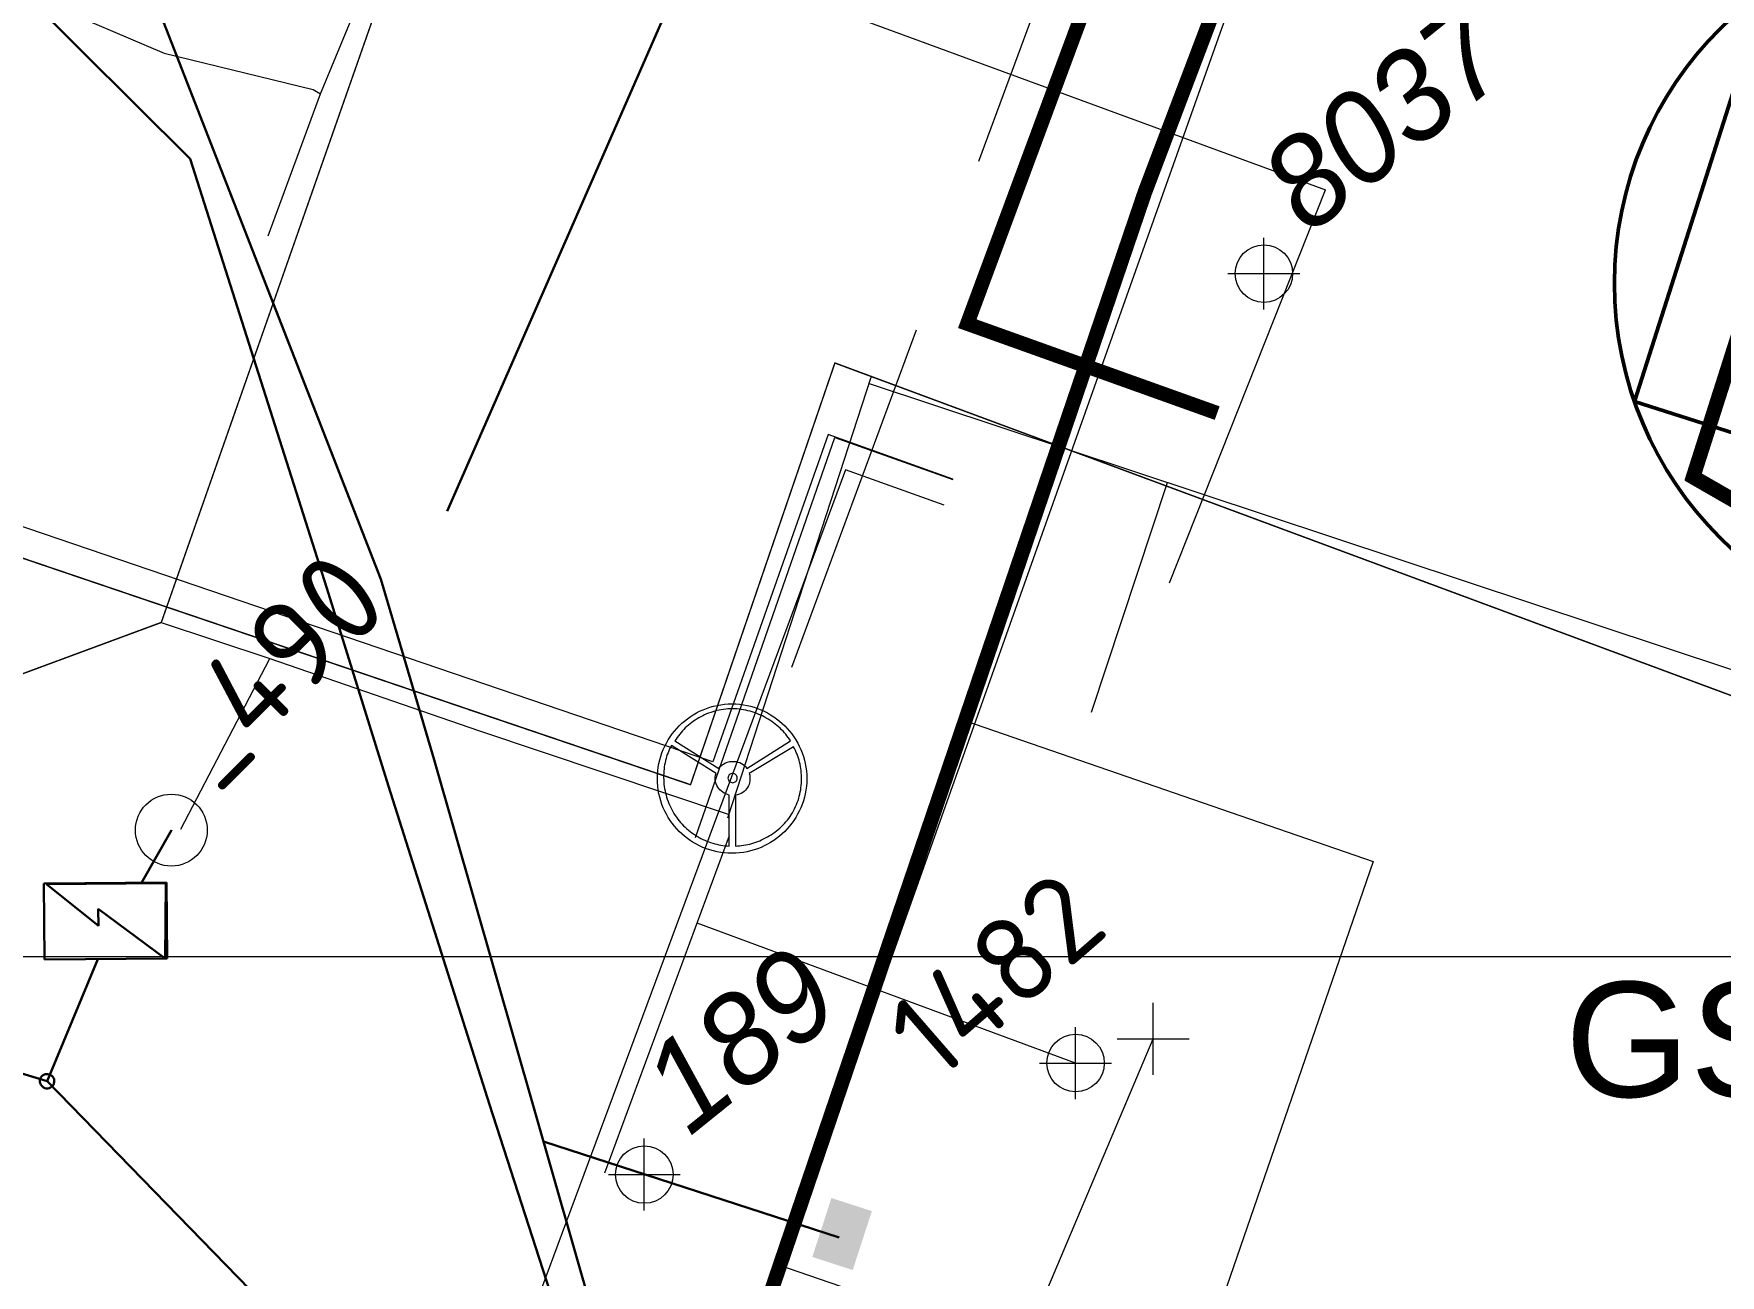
# Model space of a CAD drawing. Header units: millimetres. Extents: x 519 to 9564855, y -810 to 5021775.
# Drawn here: x 9531057.9 to 9531292.5, y 4999955.7 to 5000128.4 of the extents above; entities that cross this region are included whole.
import ezdxf

# ---------------------------------------------------------------- set-up
doc = ezdxf.new("R2010")
doc.units = ezdxf.units.MM
doc.header["$LTSCALE"] = 2
doc.header["$MEASUREMENT"] = 0
doc.header["$PDMODE"] = 2
doc.header["$PDSIZE"] = 5
doc.linetypes.add('92051501$0$DASHED', pattern=[0.75, 0.5, -0.25])
for name, color, linetype in [('COMPOUND', 3, 'Continuous'), ('FIBERGLASS', 212, 'Continuous'), ('GRID_PULKOVO', 7, 'Continuous'), ('OLD WELLS(dr.bfr2000)', 24, 'Continuous'), ('vodovod', 5, 'Continuous'), ('Скважины - Конфликты наземки', 92, 'Continuous'), ('Скважины на 2014 год', 70, 'Continuous'), ('Скважины на 2015 год', 7, 'Continuous'), ('Скважины на 2025 год _ОСМОТР', 5, 'Continuous')]:
    doc.layers.add(name, color=color, linetype=linetype)
for name, color, linetype, lineweight in [('SteamInjInfrastructure', 25, 'Continuous', 100), ('Нефтепровод Fiberclass', 14, 'g5_122_n', 30), ('Скважины на 2026', 222, 'Continuous', 50), ('ТХ_Проект. НГ', 244, 'g_122_n', 50), ('ТХ_Сущ. НГ', 244, 'g_122_n', 5), ('Электро', 1, 'Continuous', 30), ('Электроснаб', 1, 'Continuous', 18), ('Электроснабжене', 1, 'Continuous', 18)]:
    doc.layers.add(name, color=color, linetype=linetype, lineweight=lineweight)
doc.styles.add('92051501$0$STANDARD', font='simplex.shx')
doc.styles.add('Elect', font='isocpeur.ttf')
doc.styles.add('GeoApp', font='', dxfattribs={"height": 1})
doc.styles.add('Line_GUGK', font='')
doc.styles.get('GeoApp').set_extended_font_data('D431', italic=True)
doc.styles.get('Line_GUGK').set_extended_font_data('Bm431', italic=True)
doc.linetypes.add('g5_122_n', pattern='A,1,-1,1.5,-0.3,["Н",GeoApp,S=1,R=0,X=0,Y=-0.5],-1.5,1.5,-1,4,-1,4,-1,3', length=20.8)
doc.linetypes.add('g_122_n', pattern='A,2,-2,3,-0.6,["Н",Line_GUGK,S=2,R=0,X=0,Y=-1],-3,3,-2,8,-2,8,-2,6', length=41.6)
doc.linetypes.add('STM_LINE', pattern='A,0.5,-0.2,["S",92051501$0$STANDARD,S=0.1,R=0,X=-0.1,Y=-0.05],-0.05', length=0.75)
doc.linetypes.add('WTR_LINE', pattern='A,0.5,-0.2,["W",92051501$0$STANDARD,S=0.1,R=0,X=-0.1,Y=-0.05],-0.05', length=0.75)

# ---------------------------------------------------------------- blocks, each defined once
blk = doc.blocks.new('A$C2a2ecaa7')
at = {"layer": 'ТХ_Сущ. НГ', "lineweight": 13, "ltscale": 0.3}
for points, elevation in [([(43.25, -177.74), (50.56, -157.99), (66.17, -120.27), (67.55, -117.47), (78.24, -91.69), (83.4, -79.47), (84.62, -75.68), (87.13, -69.8), (98.74, -42.57), (104.38, -29.63), (116.22, 1.32), (117.7, 5.06), (118.38, 7), (122.1, 17.71), (130.89, 41.16), (134.15, 49.88), (143.19, 74.03), (153.27, 100.94), (156.78, 110.31), (168.05, 140.26), (188.92, 197.1)], -25.25), ([(-31.63, -129.51), (12.25, -145.3), (28.79, -152.36), (49.52, -157.41), (50.56, -157.99)], -25.2)]:
    blk.add_lwpolyline(points, dxfattribs=dict(at, elevation=elevation))

msp = doc.modelspace()

# ---------------------------------------------------------------- hatches: boundary and pattern name
at = {"layer": 'Электро'}
msp.add_hatch(color=256, dxfattribs=at).paths.add_polyline_path([(9531166.17576, 4999958.2363), (9531171.79813, 4999956.41024), (9531174.46027, 4999964.60688), (9531168.83789, 4999966.43294)])
at = {"layer": 'Электроснаб', "linetype": 'ByBlock', "lineweight": 0}
msp.add_hatch(color=1, dxfattribs=at).paths.add_polyline_path([(9531166.17576, 4999958.2363), (9531171.79813, 4999956.41024), (9531174.46027, 4999964.60688), (9531168.83789, 4999966.43294)])
at = {"layer": 'Электроснабжене', "linetype": 'ByBlock', "lineweight": 0}
msp.add_hatch(color=1, dxfattribs=at).paths.add_polyline_path([(9531166.17576, 4999958.2363), (9531171.79813, 4999956.41024), (9531174.46027, 4999964.60688), (9531168.83789, 4999966.43294)])

# ---------------------------------------------------------------- linework, layer by layer
at = {"color": 6, "linetype": 'STM_LINE', "lineweight": 0, "ltscale": 15}
for p in [(9531167.32026, 5000132.41435), (9531215.86773, 5000051.99249)]:
    msp.add_line(p, (9531237.57813, 5000106.65866), dxfattribs=at)
at = {"color": 3, "lineweight": 0, "ltscale": 5}
msp.add_line((9531202.8, 4999985.2), (9531150.14438, 5000004.6723), dxfattribs=at)
at = {"color": 5, "linetype": 'WTR_LINE', "lineweight": 0, "ltscale": 50, "const_width": 2}
msp.add_lwpolyline([(9531235.995, 5000198.308), (9531203.8874, 5000147.62169), (9531205.81966, 5000136.79273), (9531187.73531, 5000088.03869), (9531222.50359, 5000075.59847)], dxfattribs=at)
at = {"layer": 'COMPOUND', "lineweight": 0, "const_width": 2}
msp.add_lwpolyline([(9531433.237, 4999834.355), (9531154.137, 4999934.955), (9531212.437, 5000106.355), (9531241.637, 5000183.355), (9531252.05914, 5000210.56066), (9531325.637, 5000182.655), (9531288.7132, 5000066.75124), (9531477.57811, 4999958.15694)], dxfattribs=at)
at = {"layer": 'COMPOUND', "lineweight": 0, "const_width": 2, "elevation": 0}
msp.add_lwpolyline([(9531433.2354, 4999834.27092), (9531154.13907, 4999934.88111), (9531212.44533, 5000106.27898), (9531241.64814, 5000183.27791), (9531252.07128, 5000210.48319), (9531325.64812, 5000182.57485), (9531288.72009, 5000066.67243), (9531477.58103, 4999958.07124)], dxfattribs=at)
at = {"layer": 'FIBERGLASS', "color": 5, "linetype": '92051501$0$DASHED', "lineweight": 0, "ltscale": 50}
msp.add_line((9531206.65132, 5000157.47435), (9531128.76278, 4999946.85369), dxfattribs=at)
at = {"layer": 'FIBERGLASS', "linetype": 'ByBlock', "lineweight": 0, "ltscale": 50, "const_width": 0.2, "elevation": 0}
msp.add_lwpolyline([(9531471.80978, 5001176.46627), (9531075.60101, 5000046.48218), (9531034.33262, 5000031.22046), (9530859.14665, 4999502.46018), (9530831.87834, 4999421.87246)], dxfattribs=at)
at = {"layer": 'GRID_PULKOVO', "lineweight": 0}
msp.add_line((9519000, 5000000), (9533000, 5000000), dxfattribs=at)
at = {"layer": 'OLD WELLS(dr.bfr2000)', "lineweight": 0}
msp.add_circle((9531077, 5000017.6), 5, dxfattribs=at)
at = {"layer": 'SteamInjInfrastructure', "color": 6, "linetype": 'STM_LINE', "lineweight": 0, "ltscale": 15}
for p, q in [((9531152.321, 5000027.106), (9530961.939, 5000091.891)), ((9531149.92291, 5000016.55359, 0), (9531169.33154, 5000072.19646, 0)), ((9531168.363, 5000072.613), (9531152.321, 5000027.106)), ((9531185.74, 5000066.43), (9531168.363, 5000072.613)), ((9531169.32445, 5000072.2709), (9531185.74, 5000066.43)), ((9531169.33154, 5000072.19646, 0), (9531185.74687, 5000066.35496, 0)), ((9531170.771, 5000067.691), (9530888.188, 4999306.873)), ((9531148.40297, 5000032.77474, 0), (9531148.79767, 5000033.08633, 0)), ((9531148.79767, 5000033.08633, 0), (9531149.20277, 5000033.37714, 0)), ((9531149.20277, 5000033.37714, 0), (9531149.61824, 5000033.64718, 0)), ((9531149.61824, 5000033.64718, 0), (9531150.05449, 5000033.89644, 0)), ((9531150.13756, 5000033.07589, 0), (9531149.88827, 5000032.90971, 0)), ((9531150.05449, 5000033.89644, 0), (9531150.50113, 5000034.12494, 0)), ((9531150.39723, 5000033.2213, 0), (9531150.13756, 5000033.07589, 0)), ((9531150.65691, 5000033.3667, 0), (9531150.39723, 5000033.2213, 0)), ((9531150.50113, 5000034.12494, 0), (9531150.96854, 5000034.33265, 0)), ((9531150.92696, 5000033.50172, 0), (9531150.65691, 5000033.3667, 0)), ((9531151.19702, 5000033.62635, 0), (9531150.92696, 5000033.50172, 0)), ((9531150.96854, 5000034.33265, 0), (9531151.43595, 5000034.5196, 0)), ((9531151.46708, 5000033.75098, 0), (9531151.19702, 5000033.62635, 0)), ((9531151.43595, 5000034.5196, 0), (9531151.92413, 5000034.68577, 0)), ((9531151.74753, 5000033.86522, 0), (9531151.46708, 5000033.75098, 0)), ((9531152.03836, 5000033.95869, 0), (9531151.74753, 5000033.86522, 0)), ((9531151.92413, 5000034.68577, 0), (9531152.41231, 5000034.82078, 0)), ((9531152.3188, 5000034.05216, 0), (9531152.03836, 5000033.95869, 0)), ((9531152.62002, 5000034.14563, 0), (9531152.3188, 5000034.05216, 0)), ((9531152.41231, 5000034.82078, 0), (9531152.92127, 5000034.9454, 0)), ((9531152.91085, 5000034.21833, 0), (9531152.62002, 5000034.14563, 0)), ((9531153.21207, 5000034.28064, 0), (9531152.91085, 5000034.21833, 0)), ((9531152.92127, 5000034.9454, 0), (9531153.43022, 5000035.02847, 0)), ((9531153.51329, 5000034.33256, 0), (9531153.21207, 5000034.28064, 0)), ((9531153.43022, 5000035.02847, 0), (9531153.94956, 5000035.10116, 0)), ((9531153.8145, 5000034.38448, 0), (9531153.51329, 5000034.33256, 0)), ((9531154.1261, 5000034.41563, 0), (9531153.8145, 5000034.38448, 0)), ((9531153.94956, 5000035.10116, 0), (9531154.47928, 5000035.14269, 0)), ((9531154.43771, 5000034.44678, 0), (9531154.1261, 5000034.41563, 0)), ((9531154.74931, 5000034.45716, 0), (9531154.43771, 5000034.44678, 0)), ((9531154.47928, 5000035.14269, 0), (9531155.01939, 5000035.15306, 0)), ((9531155.06091, 5000034.46753, 0), (9531154.74931, 5000034.45716, 0)), ((9531155.01939, 5000035.15306, 0), (9531155.54911, 5000035.14265, 0)), ((9531155.37251, 5000034.45713, 0), (9531155.06091, 5000034.46753, 0)), ((9531155.68411, 5000034.44674, 0), (9531155.37251, 5000034.45713, 0)), ((9531155.54911, 5000035.14265, 0), (9531156.06844, 5000035.10108, 0)), ((9531155.99571, 5000034.41556, 0), (9531155.68411, 5000034.44674, 0)), ((9531156.29693, 5000034.38439, 0), (9531155.99571, 5000034.41556, 0)), ((9531156.06844, 5000035.10108, 0), (9531156.58778, 5000035.02836, 0)), ((9531156.60853, 5000034.33245, 0), (9531156.29693, 5000034.38439, 0)), ((9531156.58778, 5000035.02836, 0), (9531157.09672, 5000034.94525, 0)), ((9531156.90974, 5000034.27012, 0), (9531156.60853, 5000034.33245, 0)), ((9531157.21095, 5000034.20779, 0), (9531156.90974, 5000034.27012, 0)), ((9531157.09672, 5000034.94525, 0), (9531157.59528, 5000034.82059, 0)), ((9531157.51216, 5000034.12468, 0), (9531157.21095, 5000034.20779, 0)), ((9531157.80299, 5000034.04158, 0), (9531157.51216, 5000034.12468, 0)), ((9531157.59528, 5000034.82059, 0), (9531158.08345, 5000034.68554, 0)), ((9531158.09381, 5000033.94809, 0), (9531157.80299, 5000034.04158, 0)), ((9531158.08345, 5000034.68554, 0), (9531158.57162, 5000034.51934, 0)), ((9531158.38463, 5000033.84421, 0), (9531158.09381, 5000033.94809, 0)), ((9531158.66507, 5000033.72994, 0), (9531158.38463, 5000033.84421, 0)), ((9531158.57162, 5000034.51934, 0), (9531159.03902, 5000034.33236, 0)), ((9531158.94551, 5000033.60529, 0), (9531158.66507, 5000033.72994, 0)), ((9531159.22595, 5000033.48064, 0), (9531158.94551, 5000033.60529, 0)), ((9531159.03902, 5000034.33236, 0), (9531159.49602, 5000034.12461, 0)), ((9531159.49599, 5000033.33522, 0), (9531159.22595, 5000033.48064, 0)), ((9531159.76604, 5000033.18979, 0), (9531159.49599, 5000033.33522, 0)), ((9531159.49602, 5000034.12461, 0), (9531159.94264, 5000033.89608, 0)), ((9531160.02571, 5000033.04437, 0), (9531159.76604, 5000033.18979, 0)), ((9531159.94264, 5000033.89608, 0), (9531160.37888, 5000033.64679, 0)), ((9531160.28537, 5000032.87817, 0), (9531160.02571, 5000033.04437, 0)), ((9531160.37888, 5000033.64679, 0), (9531160.80472, 5000033.37672, 0)), ((9531160.80472, 5000033.37672, 0), (9531161.20979, 5000033.08587, 0)), ((9531161.20979, 5000033.08587, 0), (9531161.60448, 5000032.77426, 0)), ((9531146.12818, 5000030.14699, 0), (9531146.39825, 5000030.57283, 0)), ((9531146.39825, 5000030.57283, 0), (9531146.68909, 5000030.9779, 0)), ((9531146.68909, 5000030.9779, 0), (9531146.99032, 5000031.37259, 0)), ((9531146.99032, 5000031.37259, 0), (9531147.32271, 5000031.7465, 0)), ((9531147.32271, 5000031.7465, 0), (9531147.66549, 5000032.11002, 0)), ((9531147.55118, 5000030.7182, 0), (9531147.3746, 5000030.4897, 0)), ((9531147.72776, 5000030.9467, 0), (9531147.55118, 5000030.7182, 0)), ((9531147.66549, 5000032.11002, 0), (9531148.02903, 5000032.45277, 0)), ((9531147.91473, 5000031.1752, 0), (9531147.72776, 5000030.9467, 0)), ((9531148.1017, 5000031.39332, 0), (9531147.91473, 5000031.1752, 0)), ((9531148.02903, 5000032.45277, 0), (9531148.40297, 5000032.77474, 0)), ((9531148.29906, 5000031.60105, 0), (9531148.1017, 5000031.39332, 0)), ((9531148.5068, 5000031.80877, 0), (9531148.29906, 5000031.60105, 0)), ((9531148.72493, 5000032.0165, 0), (9531148.5068, 5000031.80877, 0)), ((9531148.94305, 5000032.20345, 0), (9531148.72493, 5000032.0165, 0)), ((9531149.17157, 5000032.3904, 0), (9531148.94305, 5000032.20345, 0)), ((9531149.40008, 5000032.57736, 0), (9531149.17157, 5000032.3904, 0)), ((9531149.63898, 5000032.74354, 0), (9531149.40008, 5000032.57736, 0)), ((9531149.88827, 5000032.90971, 0), (9531149.63898, 5000032.74354, 0)), ((9531160.53464, 5000032.71198, 0), (9531160.28537, 5000032.87817, 0)), ((9531160.77353, 5000032.53539, 0), (9531160.53464, 5000032.71198, 0)), ((9531161.01242, 5000032.35881, 0), (9531160.77353, 5000032.53539, 0)), ((9531161.25131, 5000032.17184, 0), (9531161.01242, 5000032.35881, 0)), ((9531161.46942, 5000031.97449, 0), (9531161.25131, 5000032.17184, 0)), ((9531161.68753, 5000031.77713, 0), (9531161.46942, 5000031.97449, 0)), ((9531161.60448, 5000032.77426, 0), (9531161.97839, 5000032.45226, 0)), ((9531161.89526, 5000031.56939, 0), (9531161.68753, 5000031.77713, 0)), ((9531162.10299, 5000031.36165, 0), (9531161.89526, 5000031.56939, 0)), ((9531161.97839, 5000032.45226, 0), (9531162.34191, 5000032.10948, 0)), ((9531162.28994, 5000031.14352, 0), (9531162.10299, 5000031.36165, 0)), ((9531162.47689, 5000030.92539, 0), (9531162.28994, 5000031.14352, 0)), ((9531162.34191, 5000032.10948, 0), (9531162.68466, 5000031.74593, 0)), ((9531162.65346, 5000030.69688, 0), (9531162.47689, 5000030.92539, 0)), ((9531162.81964, 5000030.46836, 0), (9531162.65346, 5000030.69688, 0)), ((9531162.68466, 5000031.74593, 0), (9531163.01702, 5000031.372, 0)), ((9531163.01702, 5000031.372, 0), (9531163.3286, 5000030.97729, 0)), ((9531163.3286, 5000030.97729, 0), (9531163.61942, 5000030.5722, 0)), ((9531163.61942, 5000030.5722, 0), (9531163.88946, 5000030.14634, 0)), ((9531145.09981, 5000027.85156, 0), (9531145.25563, 5000028.32934, 0)), ((9531145.25563, 5000028.32934, 0), (9531145.44261, 5000028.80713, 0)), ((9531145.44261, 5000028.80713, 0), (9531145.65036, 5000029.26413, 0)), ((9531145.65036, 5000029.26413, 0), (9531145.87888, 5000029.71075, 0)), ((9531145.87888, 5000029.71075, 0), (9531146.12818, 5000030.14699, 0)), ((9531146.10186, 5000028.37175), (9531145.99799, 5000028.1017)), ((9531146.20572, 5000028.63142), (9531146.10186, 5000028.37175)), ((9531146.31998, 5000028.89109), (9531146.20572, 5000028.63142)), ((9531146.44462, 5000029.14037), (9531146.31998, 5000028.89109)), ((9531146.57964, 5000029.38965), (9531146.44462, 5000029.14037)), ((9531152.78051, 5000025.49463), (9531146.57964, 5000029.38965)), ((9531147.21879, 5000030.25081, 0), (9531147.06298, 5000030.00154, 0)), ((9531147.06298, 5000030.00154, 0), (9531153.14945, 5000026.18939, 0)), ((9531147.3746, 5000030.4897, 0), (9531147.21879, 5000030.25081, 0)), ((9531157.04447, 5000026.18925, 0), (9531163.13122, 5000030.00095, 0)), ((9531163.5723, 5000029.18191), (9531157.4026, 5000025.49463)), ((9531162.98582, 5000030.23985, 0), (9531162.81964, 5000030.46836, 0)), ((9531163.13122, 5000030.00095, 0), (9531162.98582, 5000030.23985, 0)), ((9531163.70733, 5000028.93263), (9531163.5723, 5000029.18191)), ((9531163.83197, 5000028.67297), (9531163.70733, 5000028.93263)), ((9531163.94622, 5000028.40291), (9531163.83197, 5000028.67297)), ((9531163.88946, 5000030.14634, 0), (9531164.13872, 5000029.71009, 0)), ((9531164.06048, 5000028.14324), (9531163.94622, 5000028.40291)), ((9531164.13872, 5000029.71009, 0), (9531164.36721, 5000029.26345, 0)), ((9531164.36721, 5000029.26345, 0), (9531164.58532, 5000028.80643, 0)), ((9531164.58532, 5000028.80643, 0), (9531164.77226, 5000028.32863, 0)), ((9531164.77226, 5000028.32863, 0), (9531164.93843, 5000027.85084, 0)), ((9531144.68427, 5000025.82617, 0), (9531144.74661, 5000026.3455, 0)), ((9531144.74661, 5000026.3455, 0), (9531144.84011, 5000026.85445, 0)), ((9531144.84011, 5000026.85445, 0), (9531144.95438, 5000027.353, 0)), ((9531144.95438, 5000027.353, 0), (9531145.09981, 5000027.85156, 0)), ((9531145.55136, 5000026.10745), (9531145.5202, 5000025.80623)), ((9531145.58252, 5000026.39828), (9531145.55136, 5000026.10745)), ((9531145.63445, 5000026.6891), (9531145.58252, 5000026.39828)), ((9531145.68639, 5000026.97993), (9531145.63445, 5000026.6891)), ((9531145.74871, 5000027.26037), (9531145.68639, 5000026.97993)), ((9531145.82141, 5000027.5512), (9531145.74871, 5000027.26037)), ((9531145.90451, 5000027.82126), (9531145.82141, 5000027.5512)), ((9531145.99799, 5000028.1017), (9531145.90451, 5000027.82126)), ((9531153.14945, 5000026.18939, 0), (9531153.3572, 5000026.43867, 0)), ((9531153.3572, 5000026.43867, 0), (9531153.5961, 5000026.65678, 0)), ((9531153.5961, 5000026.65678, 0), (9531153.85577, 5000026.83334, 0)), ((9531153.85577, 5000026.83334, 0), (9531154.11545, 5000026.96836, 0)), ((9531154.11545, 5000026.96836, 0), (9531154.39589, 5000027.06183, 0)), ((9531154.39589, 5000027.06183, 0), (9531154.68672, 5000027.13453, 0)), ((9531154.68672, 5000027.13453, 0), (9531154.97755, 5000027.16568, 0)), ((9531154.97755, 5000027.16568, 0), (9531155.26838, 5000027.16567, 0)), ((9531155.26838, 5000027.16567, 0), (9531155.54882, 5000027.1345, 0)), ((9531155.54882, 5000027.1345, 0), (9531155.82926, 5000027.07217, 0)), ((9531155.82926, 5000027.07217, 0), (9531156.08892, 5000026.98906, 0)), ((9531156.08892, 5000026.98906, 0), (9531156.32781, 5000026.8748, 0)), ((9531156.32781, 5000026.8748, 0), (9531156.55631, 5000026.73976, 0)), ((9531156.55631, 5000026.73976, 0), (9531156.74327, 5000026.57357, 0)), ((9531156.74327, 5000026.57357, 0), (9531156.90945, 5000026.39699, 0)), ((9531156.90945, 5000026.39699, 0), (9531157.04447, 5000026.18925, 0)), ((9531164.15396, 5000027.87319), (9531164.06048, 5000028.14324)), ((9531164.24744, 5000027.59275), (9531164.15396, 5000027.87319)), ((9531164.33053, 5000027.31231), (9531164.24744, 5000027.59275)), ((9531164.40324, 5000027.03187), (9531164.33053, 5000027.31231)), ((9531164.47595, 5000026.75142), (9531164.40324, 5000027.03187)), ((9531164.52788, 5000026.4606), (9531164.47595, 5000026.75142)), ((9531164.57981, 5000026.18016), (9531164.52788, 5000026.4606)), ((9531164.61097, 5000025.88933), (9531164.57981, 5000026.18016)), ((9531164.64213, 5000025.58811), (9531164.61097, 5000025.88933)), ((9531164.93843, 5000027.85084, 0), (9531165.07344, 5000027.35227, 0)), ((9531165.07344, 5000027.35227, 0), (9531165.18768, 5000026.8537, 0)), ((9531165.18768, 5000026.8537, 0), (9531165.28114, 5000026.34475, 0)), ((9531165.28114, 5000026.34475, 0), (9531165.35383, 5000025.82541, 0)), ((9531144.6323, 5000024.76672, 0), (9531144.6427, 5000025.29645, 0)), ((9531144.64267, 5000024.22662, 0), (9531144.6323, 5000024.76672, 0)), ((9531144.68419, 5000023.69689, 0), (9531144.64267, 5000024.22662, 0)), ((9531144.6427, 5000025.29645, 0), (9531144.68427, 5000025.82617, 0)), ((9531144.74649, 5000023.17755, 0), (9531144.68419, 5000023.69689, 0)), ((9531145.49943, 5000025.50502), (9531145.48904, 5000025.2038)), ((9531145.48904, 5000025.2038), (9531145.48904, 5000024.90259)), ((9531145.48904, 5000024.90259), (9531145.49943, 5000024.60138)), ((9531145.5202, 5000025.80623), (9531145.49943, 5000025.50502)), ((9531145.49943, 5000024.60138), (9531145.5202, 5000024.30016)), ((9531145.5202, 5000024.30016), (9531145.54097, 5000023.98856)), ((9531145.54097, 5000023.98856), (9531145.58252, 5000023.68734)), ((9531145.58252, 5000023.68734), (9531145.62407, 5000023.38613)), ((9531152.65587, 5000024.7364), (9531152.66626, 5000024.98568)), ((9531152.67664, 5000024.48712), (9531152.65587, 5000024.7364)), ((9531152.66626, 5000024.98568), (9531152.7078, 5000025.23496)), ((9531152.72858, 5000024.24823), (9531152.67664, 5000024.48712)), ((9531152.7078, 5000025.23496), (9531152.78051, 5000025.49463)), ((9531152.80128, 5000024.01972), (9531152.72858, 5000024.24823)), ((9531152.90515, 5000023.8016), (9531152.80128, 5000024.01972)), ((9531153.02979, 5000023.59386), (9531152.90515, 5000023.8016)), ((9531153.16482, 5000023.39652), (9531153.02979, 5000023.59386)), ((9531154.45277, 5000024.9753), (9531154.44238, 5000024.84027)), ((9531154.44238, 5000024.84027), (9531154.45277, 5000024.70524)), ((9531154.49432, 5000025.09994), (9531154.45277, 5000024.9753)), ((9531154.45277, 5000024.70524), (9531154.49432, 5000024.59099)), ((9531154.55664, 5000025.2038), (9531154.49432, 5000025.09994)), ((9531154.49432, 5000024.59099), (9531154.55664, 5000024.47673)), ((9531154.62935, 5000025.30767), (9531154.55664, 5000025.2038)), ((9531154.55664, 5000024.47673), (9531154.62935, 5000024.38325)), ((9531154.73321, 5000025.38038), (9531154.62935, 5000025.30767)), ((9531154.62935, 5000024.38325), (9531154.73321, 5000024.30016)), ((9531154.83708, 5000025.4427), (9531154.73321, 5000025.38038)), ((9531154.73321, 5000024.30016), (9531154.83708, 5000024.24823)), ((9531154.96172, 5000025.48425), (9531154.83708, 5000025.4427)), ((9531154.83708, 5000024.24823), (9531154.96172, 5000024.20668)), ((9531155.09675, 5000025.49463), (9531154.96172, 5000025.48425)), ((9531154.96172, 5000024.20668), (9531155.09675, 5000024.19629)), ((9531155.23177, 5000025.48425), (9531155.09675, 5000025.49463)), ((9531155.09675, 5000024.19629), (9531155.23177, 5000024.20668)), ((9531155.34603, 5000025.4427), (9531155.23177, 5000025.48425)), ((9531155.23177, 5000024.20668), (9531155.34603, 5000024.24823)), ((9531155.46028, 5000025.38038), (9531155.34603, 5000025.4427)), ((9531155.34603, 5000024.24823), (9531155.46028, 5000024.30016)), ((9531155.55376, 5000025.30767), (9531155.46028, 5000025.38038)), ((9531155.46028, 5000024.30016), (9531155.55376, 5000024.38325)), ((9531155.63686, 5000025.2038), (9531155.55376, 5000025.30767)), ((9531155.55376, 5000024.38325), (9531155.63686, 5000024.47673)), ((9531155.68879, 5000025.09994), (9531155.63686, 5000025.2038)), ((9531155.63686, 5000024.47673), (9531155.68879, 5000024.59099)), ((9531155.73034, 5000024.9753), (9531155.68879, 5000025.09994)), ((9531155.68879, 5000024.59099), (9531155.73034, 5000024.70524)), ((9531155.74072, 5000024.84027), (9531155.73034, 5000024.9753)), ((9531155.73034, 5000024.70524), (9531155.74072, 5000024.84027)), ((9531157.17409, 5000023.53154), (9531157.03906, 5000023.3342)), ((9531157.27796, 5000023.73928), (9531157.17409, 5000023.53154)), ((9531157.37144, 5000023.9574), (9531157.27796, 5000023.73928)), ((9531157.43376, 5000024.19629), (9531157.37144, 5000023.9574)), ((9531157.4026, 5000025.49463), (9531157.46492, 5000025.22458)), ((9531157.4753, 5000024.44557), (9531157.43376, 5000024.19629)), ((9531157.46492, 5000025.22458), (9531157.49608, 5000024.95452)), ((9531157.49608, 5000024.69486), (9531157.4753, 5000024.44557)), ((9531157.49608, 5000024.95452), (9531157.49608, 5000024.69486)), ((9531164.60059, 5000023.51077), (9531164.63175, 5000023.81199)), ((9531164.63175, 5000023.81199), (9531164.66291, 5000024.1132)), ((9531164.66291, 5000025.29728), (9531164.64213, 5000025.58811)), ((9531164.68368, 5000025.00646), (9531164.66291, 5000025.29728)), ((9531164.66291, 5000024.1132), (9531164.67329, 5000024.40403)), ((9531164.67329, 5000024.40403), (9531164.68368, 5000024.70524)), ((9531164.68368, 5000024.70524), (9531164.68368, 5000025.00646)), ((9531165.35375, 5000023.69614, 0), (9531165.28102, 5000023.1768, 0)), ((9531165.39531, 5000024.22586, 0), (9531165.35375, 5000023.69614, 0)), ((9531165.35383, 5000025.82541, 0), (9531165.39535, 5000025.29569, 0)), ((9531165.40572, 5000024.76597, 0), (9531165.39531, 5000024.22586, 0)), ((9531165.39535, 5000025.29569, 0), (9531165.40572, 5000024.76597, 0)), ((9531144.83996, 5000022.6686, 0), (9531144.74649, 5000023.17755, 0)), ((9531144.95419, 5000022.17003, 0), (9531144.83996, 5000022.6686, 0)), ((9531145.09959, 5000021.67147, 0), (9531144.95419, 5000022.17003, 0)), ((9531145.25537, 5000021.18329, 0), (9531145.09959, 5000021.67147, 0)), ((9531145.44231, 5000020.71588, 0), (9531145.25537, 5000021.18329, 0)), ((9531145.62407, 5000023.38613), (9531145.68639, 5000023.08492)), ((9531145.68639, 5000023.08492), (9531145.74871, 5000022.7837)), ((9531145.74871, 5000022.7837), (9531145.82141, 5000022.48249)), ((9531145.82141, 5000022.48249), (9531145.90451, 5000022.18127)), ((9531145.90451, 5000022.18127), (9531145.99799, 5000021.89044)), ((9531145.99799, 5000021.89044), (9531146.10186, 5000021.59962)), ((9531146.10186, 5000021.59962), (9531146.21611, 5000021.30879)), ((9531146.21611, 5000021.30879), (9531146.34075, 5000021.01796)), ((9531153.33101, 5000023.20956), (9531153.16482, 5000023.39652)), ((9531153.50758, 5000023.04337), (9531153.33101, 5000023.20956)), ((9531153.70493, 5000022.88757), (9531153.50758, 5000023.04337)), ((9531153.91266, 5000022.75254), (9531153.70493, 5000022.88757)), ((9531154.14117, 5000022.6279), (9531153.91266, 5000022.75254)), ((9531154.36968, 5000022.53442), (9531154.14117, 5000022.6279)), ((9531154.60857, 5000022.45133), (9531154.36968, 5000022.53442)), ((9531154.60857, 5000015.38836), (9531154.60857, 5000022.45133)), ((9531155.78227, 5000022.51365), (9531155.50183, 5000022.45133)), ((9531155.50183, 5000022.45133), (9531155.50183, 5000015.38836)), ((9531156.04194, 5000022.60713), (9531155.78227, 5000022.51365)), ((9531156.28083, 5000022.71099), (9531156.04194, 5000022.60713)), ((9531156.49895, 5000022.83563), (9531156.28083, 5000022.71099)), ((9531156.6963, 5000022.99143), (9531156.49895, 5000022.83563)), ((9531156.87287, 5000023.14724), (9531156.6963, 5000022.99143)), ((9531157.03906, 5000023.3342), (9531156.87287, 5000023.14724)), ((9531163.97738, 5000021.1426), (9531164.08125, 5000021.43343)), ((9531164.08125, 5000021.43343), (9531164.18512, 5000021.73464)), ((9531164.18512, 5000021.73464), (9531164.2786, 5000022.02547)), ((9531164.2786, 5000022.02547), (9531164.36169, 5000022.3163)), ((9531164.36169, 5000022.3163), (9531164.4344, 5000022.61751)), ((9531164.4344, 5000022.61751), (9531164.50711, 5000022.91873)), ((9531164.50711, 5000022.91873), (9531164.55904, 5000023.20956)), ((9531164.55904, 5000023.20956), (9531164.60059, 5000023.51077)), ((9531164.772, 5000021.18257, 0), (9531164.58502, 5000020.71518, 0)), ((9531164.93821, 5000021.67074, 0), (9531164.772, 5000021.18257, 0)), ((9531165.07325, 5000022.1693, 0), (9531164.93821, 5000021.67074, 0)), ((9531165.18752, 5000022.66786, 0), (9531165.07325, 5000022.1693, 0)), ((9531165.28102, 5000023.1768, 0), (9531165.18752, 5000022.66786, 0)), ((9531145.65003, 5000020.25886, 0), (9531145.44231, 5000020.71588, 0)), ((9531145.87852, 5000019.81222, 0), (9531145.65003, 5000020.25886, 0)), ((9531146.12779, 5000019.37597, 0), (9531145.87852, 5000019.81222, 0)), ((9531146.39783, 5000018.9501, 0), (9531146.12779, 5000019.37597, 0)), ((9531146.34075, 5000021.01796), (9531146.47578, 5000020.73752)), ((9531146.68864, 5000018.54501, 0), (9531146.39783, 5000018.9501, 0)), ((9531146.47578, 5000020.73752), (9531146.62119, 5000020.45708)), ((9531146.62119, 5000020.45708), (9531146.77699, 5000020.17664)), ((9531146.77699, 5000020.17664), (9531146.93279, 5000019.90658)), ((9531146.93279, 5000019.90658), (9531147.10937, 5000019.64691)), ((9531147.10937, 5000019.64691), (9531147.27555, 5000019.38725)), ((9531147.27555, 5000019.38725), (9531147.46251, 5000019.13797)), ((9531147.46251, 5000019.13797), (9531147.65986, 5000018.89907)), ((9531147.65986, 5000018.89907), (9531147.85721, 5000018.66018)), ((9531162.51286, 5000018.75366), (9531162.71021, 5000018.99255)), ((9531162.71021, 5000018.99255), (9531162.89717, 5000019.23145)), ((9531162.89717, 5000019.23145), (9531163.08413, 5000019.48073)), ((9531163.08413, 5000019.48073), (9531163.25031, 5000019.74039)), ((9531163.25031, 5000019.74039), (9531163.4165, 5000020.01045)), ((9531163.61899, 5000018.94947, 0), (9531163.32815, 5000018.5444, 0)), ((9531163.4165, 5000020.01045), (9531163.5723, 5000020.29089)), ((9531163.5723, 5000020.29089), (9531163.71772, 5000020.57133)), ((9531163.88906, 5000019.37532, 0), (9531163.61899, 5000018.94947, 0)), ((9531163.71772, 5000020.57133), (9531163.85274, 5000020.86216)), ((9531163.85274, 5000020.86216), (9531163.97738, 5000021.1426)), ((9531164.13836, 5000019.81155, 0), (9531163.88906, 5000019.37532, 0)), ((9531164.36688, 5000020.25817, 0), (9531164.13836, 5000019.81155, 0)), ((9531164.58502, 5000020.71518, 0), (9531164.36688, 5000020.25817, 0)), ((9531146.98984, 5000018.1503, 0), (9531146.68864, 5000018.54501, 0)), ((9531147.3222, 5000017.77637, 0), (9531146.98984, 5000018.1503, 0)), ((9531147.66495, 5000017.41282, 0), (9531147.3222, 5000017.77637, 0)), ((9531148.02847, 5000017.07005, 0), (9531147.66495, 5000017.41282, 0)), ((9531147.85721, 5000018.66018), (9531148.05456, 5000018.43167)), ((9531148.40238, 5000016.74805, 0), (9531148.02847, 5000017.07005, 0)), ((9531148.05456, 5000018.43167), (9531148.27268, 5000018.21355)), ((9531148.27268, 5000018.21355), (9531148.48041, 5000018.00581)), ((9531148.79707, 5000016.43643, 0), (9531148.40238, 5000016.74805, 0)), ((9531148.48041, 5000018.00581), (9531148.70892, 5000017.79808)), ((9531148.70892, 5000017.79808), (9531148.93743, 5000017.60073)), ((9531148.93743, 5000017.60073), (9531149.17632, 5000017.41377)), ((9531149.17632, 5000017.41377), (9531149.41522, 5000017.22681)), ((9531149.41522, 5000017.22681), (9531149.65411, 5000017.06062)), ((9531149.65411, 5000017.06062), (9531149.90339, 5000016.89444)), ((9531149.90339, 5000016.89444), (9531150.16306, 5000016.73864)), ((9531150.16306, 5000016.73864), (9531150.41234, 5000016.58283)), ((9531150.41234, 5000016.58283), (9531150.6824, 5000016.44781)), ((9531159.39685, 5000016.3751), (9531159.6669, 5000016.51013)), ((9531159.6669, 5000016.51013), (9531159.92657, 5000016.65554)), ((9531159.92657, 5000016.65554), (9531160.18624, 5000016.80096)), ((9531160.18624, 5000016.80096), (9531160.4459, 5000016.96714)), ((9531160.4459, 5000016.96714), (9531160.69518, 5000017.13333)), ((9531160.69518, 5000017.13333), (9531160.94447, 5000017.3099)), ((9531160.94447, 5000017.3099), (9531161.18336, 5000017.48648)), ((9531161.18336, 5000017.48648), (9531161.42225, 5000017.68383)), ((9531161.60389, 5000016.74756, 0), (9531161.20918, 5000016.43598, 0)), ((9531161.42225, 5000017.68383), (9531161.65076, 5000017.88117)), ((9531161.97782, 5000017.06954, 0), (9531161.60389, 5000016.74756, 0)), ((9531161.65076, 5000017.88117), (9531161.87927, 5000018.08891)), ((9531161.87927, 5000018.08891), (9531162.09739, 5000018.29664)), ((9531162.34137, 5000017.41229, 0), (9531161.97782, 5000017.06954, 0)), ((9531162.09739, 5000018.29664), (9531162.30512, 5000018.52515)), ((9531162.30512, 5000018.52515), (9531162.51286, 5000018.75366)), ((9531162.68415, 5000017.77581, 0), (9531162.34137, 5000017.41229, 0)), ((9531163.01653, 5000018.14972, 0), (9531162.68415, 5000017.77581, 0)), ((9531163.32815, 5000018.5444, 0), (9531163.01653, 5000018.14972, 0)), ((9531149.20214, 5000016.14559, 0), (9531148.79707, 5000016.43643, 0)), ((9531149.6176, 5000015.87552, 0), (9531149.20214, 5000016.14559, 0)), ((9531150.05383, 5000015.62622, 0), (9531149.6176, 5000015.87552, 0)), ((9531150.50045, 5000015.3977, 0), (9531150.05383, 5000015.62622, 0)), ((9531150.96784, 5000015.18995, 0), (9531150.50045, 5000015.3977, 0)), ((9531150.6824, 5000016.44781), (9531150.94206, 5000016.31278)), ((9531150.94206, 5000016.31278), (9531151.21212, 5000016.18814)), ((9531151.43524, 5000015.00297, 0), (9531150.96784, 5000015.18995, 0)), ((9531151.21212, 5000016.18814), (9531151.48217, 5000016.07389)), ((9531151.92341, 5000014.84715, 0), (9531151.43524, 5000015.00297, 0)), ((9531151.48217, 5000016.07389), (9531151.76261, 5000015.97002)), ((9531151.76261, 5000015.97002), (9531152.03267, 5000015.86615)), ((9531152.41158, 5000014.70172, 0), (9531151.92341, 5000014.84715, 0)), ((9531152.03267, 5000015.86615), (9531152.31311, 5000015.78306)), ((9531152.31311, 5000015.78306), (9531152.60394, 5000015.69996)), ((9531152.92052, 5000014.58745, 0), (9531152.41158, 5000014.70172, 0)), ((9531152.60394, 5000015.69996), (9531152.88438, 5000015.62726)), ((9531152.88438, 5000015.62726), (9531153.16482, 5000015.56494)), ((9531153.42947, 5000014.49395, 0), (9531152.92052, 5000014.58745, 0)), ((9531153.16482, 5000015.56494), (9531153.45565, 5000015.513)), ((9531153.9488, 5000014.43161, 0), (9531153.42947, 5000014.49395, 0)), ((9531153.45565, 5000015.513), (9531153.74647, 5000015.46107)), ((9531153.74647, 5000015.46107), (9531154.02692, 5000015.42991)), ((9531154.47852, 5000014.39004, 0), (9531153.9488, 5000014.43161, 0)), ((9531154.02692, 5000015.42991), (9531154.31774, 5000015.40914)), ((9531154.31774, 5000015.40914), (9531154.60857, 5000015.38836)), ((9531155.01863, 5000014.37963, 0), (9531154.47852, 5000014.39004, 0)), ((9531155.54835, 5000014.39, 0), (9531155.01863, 5000014.37963, 0)), ((9531155.50183, 5000015.38836), (9531155.78227, 5000015.39875)), ((9531156.06769, 5000014.43153, 0), (9531155.54835, 5000014.39, 0)), ((9531155.78227, 5000015.39875), (9531156.06271, 5000015.41952)), ((9531156.06271, 5000015.41952), (9531156.34315, 5000015.45068)), ((9531156.58703, 5000014.49383, 0), (9531156.06769, 5000014.43153, 0)), ((9531156.34315, 5000015.45068), (9531156.62359, 5000015.49223)), ((9531157.09598, 5000014.58729, 0), (9531156.58703, 5000014.49383, 0)), ((9531156.62359, 5000015.49223), (9531156.90403, 5000015.54416)), ((9531156.90403, 5000015.54416), (9531157.18448, 5000015.5961)), ((9531157.59455, 5000014.70153, 0), (9531157.09598, 5000014.58729, 0)), ((9531157.18448, 5000015.5961), (9531157.46492, 5000015.6688)), ((9531157.46492, 5000015.6688), (9531157.74536, 5000015.74151)), ((9531158.08273, 5000014.84692, 0), (9531157.59455, 5000014.70153, 0)), ((9531157.74536, 5000015.74151), (9531158.0258, 5000015.8246)), ((9531158.0258, 5000015.8246), (9531158.30624, 5000015.91809)), ((9531158.57091, 5000015.00271, 0), (9531158.08273, 5000014.84692, 0)), ((9531158.30624, 5000015.91809), (9531158.58668, 5000016.02195)), ((9531159.03832, 5000015.18965, 0), (9531158.57091, 5000015.00271, 0)), ((9531158.58668, 5000016.02195), (9531158.85674, 5000016.12582)), ((9531158.85674, 5000016.12582), (9531159.12679, 5000016.25046)), ((9531159.49534, 5000015.39737, 0), (9531159.03832, 5000015.18965, 0)), ((9531159.12679, 5000016.25046), (9531159.39685, 5000016.3751)), ((9531159.94198, 5000015.62586, 0), (9531159.49534, 5000015.39737, 0)), ((9531160.37823, 5000015.87513, 0), (9531159.94198, 5000015.62586, 0)), ((9531160.80409, 5000016.14516, 0), (9531160.37823, 5000015.87513, 0)), ((9531161.20918, 5000016.43598, 0), (9531160.80409, 5000016.14516, 0))]:
    msp.add_line(p, q, dxfattribs=at)
msp.add_lwpolyline([(9531184.54, 5000062.808), (9531170.771, 5000067.691)], dxfattribs=at)
at = {"layer": 'vodovod', "linetype": 'WTR_LINE', "lineweight": 0, "ltscale": 5, "const_width": 0.2}
msp.add_lwpolyline([(9528768.87, 5000707.66), (9528819.32247, 5000804.70333), (9529015.0833, 5000723.32951), (9529254.02941, 5000621.24556), (9529300.44955, 5000635.20001), (9529717.37976, 5000469.82746), (9529744.26942, 5000480.68776), (9529926.12309, 5000402.81182), (9530179.49567, 5000359.77342), (9530213.72884, 5000349.68251), (9530273.5686, 5000326.65792), (9530276.6046, 5000319.84692), (9531149.23325, 5000023.913), (9531169.31762, 5000082.56978), (9531364.3164, 5000010.23881), (9531370.12169, 5000025.14849), (9531533.19377, 4999972.28229), (9531710.79089, 4999914.70722), (9531689.06275, 4999854.50849), (9531715.39969, 4999845.00243)], dxfattribs=at)
at = {"layer": 'Скважины - Конфликты наземки', "linetype": 'ByBlock', "lineweight": 0}
for centre in [(9531229, 5000095), (9531142.8, 4999969.7)]:
    msp.add_circle(centre, 4, dxfattribs=at)
at = {"layer": 'Скважины - Конфликты наземки', "linetype": 'ByBlock', "lineweight": 0, "ltscale": 80}
for p in [(9531229, 5000095), (9531142.8, 4999969.7)]:
    msp.add_point(p, dxfattribs=at)
at = {"layer": 'Скважины на 2014 год', "color": 0, "linetype": 'ByBlock', "lineweight": 0, "ltscale": 5}
msp.add_lwpolyline([(9531187.47356, 5000032.78961), (9531244.19741, 5000013.23443), (9531218.12385, 4999937.60263), (9531161.4, 4999957.15781), (9531187.47356, 5000032.78961)], dxfattribs=at)
msp.add_circle((9531202.8, 4999985.2), 4, dxfattribs=at)
msp.add_point((9531202.8, 4999985.2), dxfattribs=at)
at = {"layer": 'Скважины на 2015 год', "color": 5, "linetype": 'ByBlock', "lineweight": 0, "ltscale": 5}
for p, q in [((9531154.13907, 4999934.88111, 0), (9531252.05914, 5000210.56066)), ((9531325.637, 5000182.655), (9531288.7132, 5000066.75124)), ((9531288.7132, 5000066.75124), (9531476.69935, 4999958.66222))]:
    msp.add_line(p, q, dxfattribs=at)
at = {"layer": 'Скважины на 2025 год _ОСМОТР', "linetype": 'ByBlock', "lineweight": 0}
msp.add_line((9531172.6, 4999891.5), (9531213.60629, 4999988.57978), dxfattribs=at)
msp.add_point((9531213.61, 4999988.58), dxfattribs=at)
at = {"layer": 'Скважины на 2026', "linetype": 'ByBlock', "ltscale": 50}
msp.add_lwpolyline([(9531280.54913, 5000077.22257), (9531356.77178, 5000052.93044), (9531374.99087, 5000110.09743), (9531298.76822, 5000134.38956)], close=True, dxfattribs=at)
msp.add_circle((9531327.77, 5000093.66), 50, dxfattribs=at)
at = {"layer": 'ТХ_Проект. НГ', "color": 3, "linetype": 'ByBlock', "lineweight": 0, "ltscale": 0.3}
for p, q in [((9531154.44519, 5000019.29125, 26.0198), (9531174.36187, 5000080.58847, -0.37903)), ((9531205, 5000034), (9531215.59028, 5000065.94623))]:
    msp.add_line(p, q, dxfattribs=at)
msp.add_lwpolyline([(9531174.07591, 5000079.70838), (9531496.80407, 4999972.72294)], dxfattribs=at)
for points, elevation in [([(9531075.60101, 5000046.48218), (9531090.70501, 5000041.46832)], -26.0198), ([(9531078.3236, 5000017.7346), (9531090.6602, 5000041.3864), (9531090.70449, 5000041.46736)], -24.326), ([(9531090.70501, 5000041.46832), (9531119.728, 5000031.4417), (9531154.60784, 5000019.79182)], -26.0198)]:
    msp.add_lwpolyline(points, dxfattribs=dict(at, elevation=elevation))
at = {"layer": 'Электро'}
for p, q in [((9531079.62872, 5000110.96521, 0), (9530703.85887, 5000484.71603, 0)), ((9530207.08405, 5000238.9631), (9531059.71527, 4999982.67929, 25.85)), ((9531163.9906, 5000172.87997, 0), (9531115.37393, 5000061.96795, 0)), ((9531106.16643, 5000052.48909, 25.85), (9531070.63161, 5000143.52924, 0)), ((9531079.62872, 5000110.96521, 0), (9531098.65038, 5000051.2637, 25.85)), ((9531106.16643, 5000052.48909, 25.85), (9531109.43989, 5000041.38463, 25.85)), ((9531098.65038, 5000051.2637, 25.85), (9531107.20939, 5000023.70429, 25.85)), ((9531109.43989, 5000041.38463, 25.85), (9531113.57111, 5000027.37044, 25.85)), ((9531113.57111, 5000027.37044, 25.85), (9531127.536, 4999978.63321, 25.85)), ((9531107.20939, 5000023.70429, 25.85), (9531121.25015, 4999979.42279, 25.85)), ((9531077.00001, 5000017.58998), (9531072.8339, 5000010.28097, 0)), ((9531059.28414, 5000010.19805), (9531076.33257, 5000010.30239)), ((9531059.34884, 4999999.6257), (9531059.28414, 5000010.19805)), ((9531076.23532, 5000010.20394), (9531059.63972, 5000010.10237)), ((9531059.63972, 5000010.10237), (9531066.8515, 5000004.27514)), ((9531076.16162, 4999999.76147), (9531076.23532, 5000010.20394)), ((9531076.33257, 5000010.30239), (9531076.39727, 4999999.73003)), ((9531066.8515, 5000004.27514), (9531066.83696, 5000006.65037)), ((9531066.83696, 5000006.65037), (9531076.16162, 4999999.76147)), ((9531076.39727, 4999999.73003), (9531059.34884, 4999999.6257)), ((9531066.78636, 4999999.67122, 0), (9531059.71527, 4999982.67929, 25.85)), ((9531114.93309, 4999925.97904, 25.85), (9531059.71527, 4999982.67929, 25.85)), ((9531121.25015, 4999979.42279, 25.85), (9531135.38035, 4999935.81379, 25.85)), ((9531127.536, 4999978.63321, 25.85), (9531139.91272, 4999935.47055, 25.85))]:
    msp.add_line(p, q, dxfattribs=at)
at = {"layer": 'Электро', "ltscale": 50}
msp.add_line((9531169.88994, 4999960.92443), (9531128.78411, 4999974.28052), dxfattribs=at)
at = {"layer": 'Электро', "ltscale": 25}
for start, end in [(342, 162), (162, 342)]:
    msp.add_arc((9531059.71472, 4999982.67947, 25.85), 1, start, end, dxfattribs=at)
at = {"layer": 'Электроснаб', "color": 1, "linetype": 'ByBlock', "lineweight": 0}
for p, q in [((9531079.62872, 5000110.96521, 0), (9530703.85887, 5000484.71603, 0)), ((9530207.08405, 5000238.9631), (9531059.71527, 4999982.67929, 25.85)), ((9531163.9906, 5000172.87997, 0), (9531115.37393, 5000061.96795, 0)), ((9531106.16643, 5000052.48909, 25.85), (9531070.63161, 5000143.52924, 0)), ((9531079.62872, 5000110.96521, 0), (9531098.65038, 5000051.2637, 25.85)), ((9531106.16643, 5000052.48909, 25.85), (9531109.43989, 5000041.38463, 25.85)), ((9531098.65038, 5000051.2637, 25.85), (9531107.20939, 5000023.70429, 25.85)), ((9531109.43989, 5000041.38463, 25.85), (9531113.57111, 5000027.37044, 25.85)), ((9531113.57111, 5000027.37044, 25.85), (9531127.536, 4999978.63321, 25.85)), ((9531107.20939, 5000023.70429, 25.85), (9531121.25015, 4999979.42279, 25.85)), ((9531077.00001, 5000017.58998), (9531072.8339, 5000010.28097, 0)), ((9531059.28414, 5000010.19805), (9531076.33257, 5000010.30239)), ((9531059.34884, 4999999.6257), (9531059.28414, 5000010.19805)), ((9531076.23532, 5000010.20394), (9531059.63972, 5000010.10237)), ((9531059.63972, 5000010.10237), (9531066.8515, 5000004.27514)), ((9531076.16162, 4999999.76147), (9531076.23532, 5000010.20394)), ((9531076.33257, 5000010.30239), (9531076.39727, 4999999.73003)), ((9531066.8515, 5000004.27514), (9531066.83696, 5000006.65037)), ((9531066.83696, 5000006.65037), (9531076.16162, 4999999.76147)), ((9531076.39727, 4999999.73003), (9531059.34884, 4999999.6257)), ((9531066.78636, 4999999.67122, 0), (9531059.71527, 4999982.67929, 25.85)), ((9531114.93309, 4999925.97904, 25.85), (9531059.71527, 4999982.67929, 25.85)), ((9531121.25015, 4999979.42279, 25.85), (9531135.38035, 4999935.81379, 25.85)), ((9531127.536, 4999978.63321, 25.85), (9531139.91272, 4999935.47055, 25.85))]:
    msp.add_line(p, q, dxfattribs=at)
at = {"layer": 'Электроснаб', "color": 1, "lineweight": 0, "ltscale": 50}
msp.add_line((9531169.88994, 4999960.92443), (9531128.78411, 4999974.28052), dxfattribs=at)
at = {"layer": 'Электроснаб', "color": 1, "linetype": 'ByBlock', "lineweight": 0, "ltscale": 25}
for start, end in [(342, 162), (162, 342)]:
    msp.add_arc((9531059.71472, 4999982.67947, 25.85), 1, start, end, dxfattribs=at)
at = {"layer": 'Электроснабжене', "color": 1, "linetype": 'ByBlock', "lineweight": 0}
for p, q in [((9531079.62872, 5000110.96521, 0), (9530703.85887, 5000484.71603, 0)), ((9530207.08405, 5000238.9631), (9531059.71527, 4999982.67929, 25.85)), ((9531163.9906, 5000172.87997, 0), (9531115.37393, 5000061.96795, 0)), ((9531106.16643, 5000052.48909, 25.85), (9531070.63161, 5000143.52924, 0)), ((9531079.62872, 5000110.96521, 0), (9531098.65038, 5000051.2637, 25.85)), ((9531106.16643, 5000052.48909, 25.85), (9531109.43989, 5000041.38463, 25.85)), ((9531098.65038, 5000051.2637, 25.85), (9531107.20939, 5000023.70429, 25.85)), ((9531109.43989, 5000041.38463, 25.85), (9531113.57111, 5000027.37044, 25.85)), ((9531113.57111, 5000027.37044, 25.85), (9531127.536, 4999978.63321, 25.85)), ((9531107.20939, 5000023.70429, 25.85), (9531121.25015, 4999979.42279, 25.85)), ((9531077.00001, 5000017.58998), (9531072.8339, 5000010.28097, 0)), ((9531059.28414, 5000010.19805), (9531076.33257, 5000010.30239)), ((9531059.34884, 4999999.6257), (9531059.28414, 5000010.19805)), ((9531076.23532, 5000010.20394), (9531059.63972, 5000010.10237)), ((9531059.63972, 5000010.10237), (9531066.8515, 5000004.27514)), ((9531076.16162, 4999999.76147), (9531076.23532, 5000010.20394)), ((9531076.33257, 5000010.30239), (9531076.39727, 4999999.73003)), ((9531066.8515, 5000004.27514), (9531066.83696, 5000006.65037)), ((9531066.83696, 5000006.65037), (9531076.16162, 4999999.76147)), ((9531076.39727, 4999999.73003), (9531059.34884, 4999999.6257)), ((9531066.78636, 4999999.67122, 0), (9531059.71527, 4999982.67929, 25.85)), ((9531114.93309, 4999925.97904, 25.85), (9531059.71527, 4999982.67929, 25.85)), ((9531121.25015, 4999979.42279, 25.85), (9531135.38035, 4999935.81379, 25.85)), ((9531127.536, 4999978.63321, 25.85), (9531139.91272, 4999935.47055, 25.85))]:
    msp.add_line(p, q, dxfattribs=at)
at = {"layer": 'Электроснабжене', "color": 1, "lineweight": 0, "ltscale": 50}
msp.add_line((9531169.88994, 4999960.92443), (9531128.78411, 4999974.28052), dxfattribs=at)
at = {"layer": 'Электроснабжене', "color": 1, "linetype": 'ByBlock', "lineweight": 0, "ltscale": 25}
for start, end in [(342, 162), (162, 342)]:
    msp.add_arc((9531059.71472, 4999982.67947, 25.85), 1, start, end, dxfattribs=at)

# ---------------------------------------------------------------- block references
at = {"layer": 'Нефтепровод Fiberclass', "linetype": 'ByBlock', "lineweight": 0}
msp.add_blockref('A$C2a2ecaa7', (9531047.2, 5000278), dxfattribs=at)

# ---------------------------------------------------------------- texts
at = {"layer": 'COMPOUND', "color": 0, "lineweight": 0, "insert": (9531270.90081, 4999996.489), "char_height": 16, "attachment_point": 1, "rotation": 0, "style": 'Elect'}
msp.add_mtext('\\fArial|b0|i0|c0|p34;GS-1 (PTV-1)\\P\\fTimes New Roman|b0|i0|c204|p18;       ПТВ-1', dxfattribs=at)
at = {"layer": 'OLD WELLS(dr.bfr2000)', "lineweight": 0, "style": 'Elect'}
msp.add_text(' _490', height=12.5, rotation=44.9999999, dxfattribs=at).set_placement((9531077, 5000017.6))
at = {"layer": 'Скважины - Конфликты наземки', "lineweight": 35, "style": 'GeoApp'}
for s, p in [('8037', (9531235.27117, 5000100.20079)), ('189', (9531149.07117, 4999974.90079))]:
    msp.add_text(s, height=12.5, rotation=38.8332141, dxfattribs=at).set_placement(p)
at = {"layer": 'Скважины на 2014 год', "color": 0, "linetype": 'ByBlock', "lineweight": 0, "ltscale": 5, "style": 'Elect'}
msp.add_text('1482', height=12, rotation=41, dxfattribs=at).set_placement((9531183.49204, 4999982.31303))

doc.saveas('drawing.dxf')
